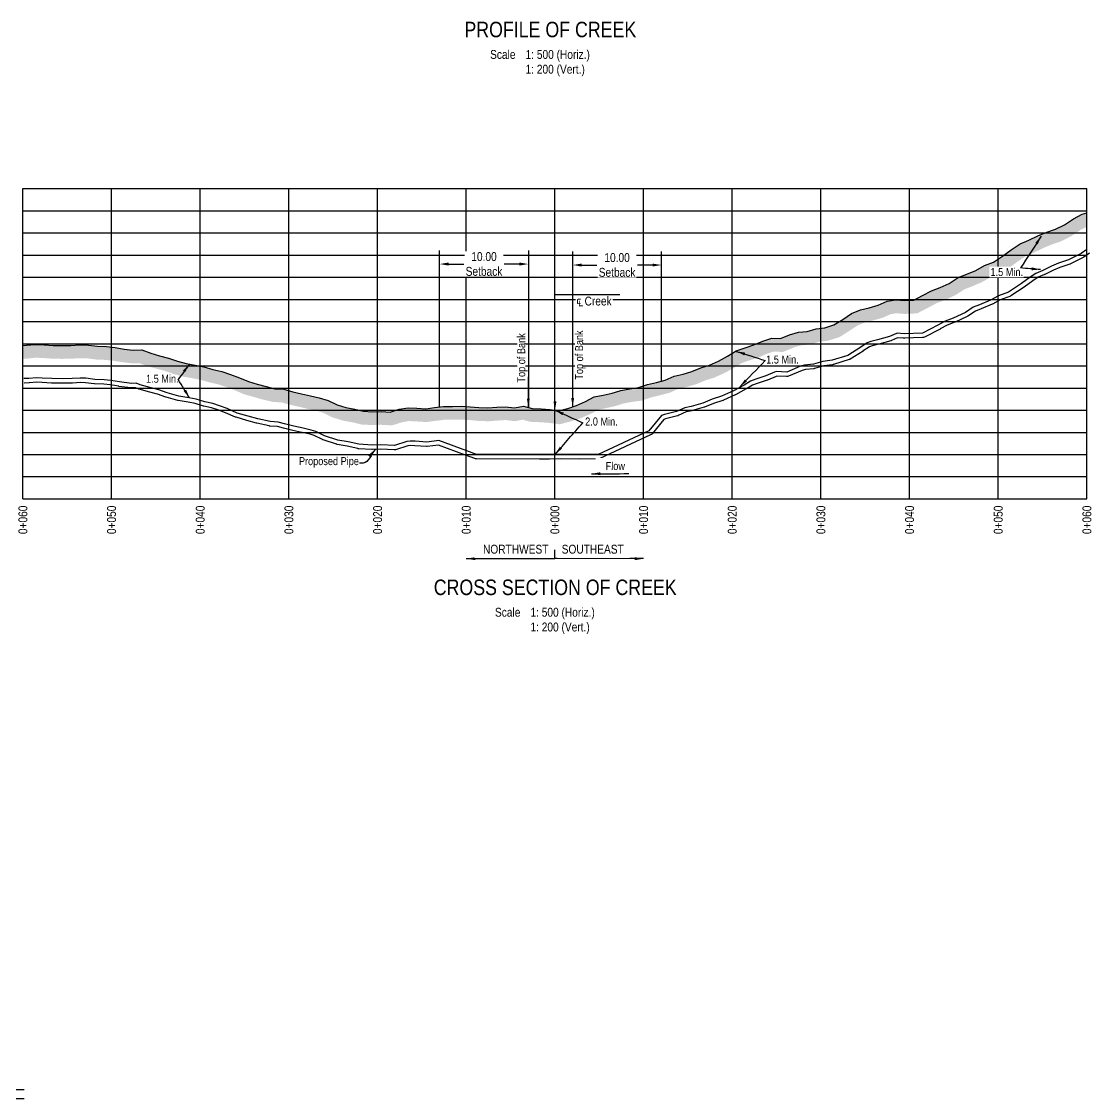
# Model space of a CAD drawing. Extents: x 481557 to 490744, y 6043801 to 6052728.
# Drawn here: x 487837 to 489043, y 6045834 to 6047048 of the extents above; entities that cross this region are included whole.
import ezdxf
from ezdxf.enums import TextEntityAlignment as Align

# ---------------------------------------------------------------- set-up
doc = ezdxf.new("R2010")
doc.units = 0
doc.header["$LTSCALE"] = 5
doc.header["$PDSIZE"] = 5
doc.linetypes.add('foc-TOPO', pattern=[1, 0.2, -0.8])
doc.linetypes.add('foc-UNSURVEYED', pattern=[12.5, 10, -2.5])
doc.layers.get('Defpoints').update_dxf_attribs({"color": 9})
for name, color, linetype in [('CG-NOTES', 7, 'Continuous'), ('DETAIL-T', 7, 'Continuous'), ('L-BD', 7, 'Continuous'), ('L-DETAIL-T', 3, 'Continuous'), ('L-USEC', 7, 'foc-UNSURVEYED'), ('P-CROSSINGS-GRID', 8, 'Continuous'), ('P-CROSSINGS-GROUND', 48, 'foc-TOPO'), ('P-PROPOSED', 10, 'Continuous')]:
    doc.layers.add(name, color=color, linetype=linetype)
doc.styles.add('140', font='ARIALN.TTF', dxfattribs={"height": 15})
doc.styles.add('80', font='ARIALN.TTF', dxfattribs={"height": 10})
doc.styles.add('80CG', font='ARIALN.TTF', dxfattribs={"height": 10})
doc.styles.add('80L', font='ARIALN.TTF', dxfattribs={"height": 10})
doc.dimstyles.new('Compass 5 000', dxfattribs={"dimscale": 5, "dimtxt": 9, "dimasz": 2, "dimexe": 0.2, "dimexo": 0.0625, "dimgap": 0.5, "dimtad": 0, "dimtih": 1, "dimtoh": 1, "dimzin": 0, "dimdsep": 46, "dimtxsty": '80CG', "dimcen": 0.1, "dimse1": 1, "dimse2": 1, "dimclrd": 256, "dimclrt": 256, "dimaunit": 1, "dimadec": 4, "dimazin": 0, "dimtfac": 0.06, "dimtofl": 0, "dimtmove": 0, "dimatfit": 1, "dimfxl": 0.2, "dimtolj": 1, "dimtzin": 0, "dimlwd": -1, "dimarcsym": 0})

# ---------------------------------------------------------------- blocks, each defined once
blk = doc.blocks.new('*D199')
at = {"transparency": 16777216}
for p, q in [((488318.7, 6046774.8), (488335.8, 6046774.8)), ((488398.7, 6046774.8), (488381.6, 6046774.8))]:
    blk.add_line(p, q, dxfattribs=at)
for points in [[(488318.7, 6046776.5), (488318.7, 6046773.1), (488308.7, 6046774.8)], [(488398.7, 6046776.5), (488398.7, 6046773.1), (488408.7, 6046774.8)]]:
    blk.add_solid(points, dxfattribs=at)
at = {"layer": 'Defpoints', "color": 0, "transparency": 16777216}
for p in [(488308.7, 6046774.8), (488308.7, 6046756.3), (488408.7, 6046756.3)]:
    blk.add_point(p, dxfattribs=at)
at = {"transparency": 16777216, "insert": (488358.7, 6046774.8), "char_height": 10, "attachment_point": 5, "style": '80CG', "bg_fill": 3, "box_fill_scale": 1.1, "bg_fill_color": 256, "bg_fill_true_color": 13158600, "bg_fill_transparency": 0}
blk.add_mtext('\\A1;10.00\\PSetback', dxfattribs=at)
blk = doc.blocks.new('*D200')
at = {"transparency": 16777216}
for p, q in [((488468.7, 6046773.7), (488485.7, 6046773.7)), ((488548.7, 6046773.7), (488531.6, 6046773.7))]:
    blk.add_line(p, q, dxfattribs=at)
for points in [[(488468.7, 6046775.3), (488468.7, 6046772), (488458.7, 6046773.7)], [(488548.7, 6046775.3), (488548.7, 6046772), (488558.7, 6046773.7)]]:
    blk.add_solid(points, dxfattribs=at)
at = {"layer": 'Defpoints', "color": 0, "transparency": 16777216}
for p in [(488458.7, 6046773.7), (488458.7, 6046755.2), (488558.7, 6046755.2)]:
    blk.add_point(p, dxfattribs=at)
at = {"transparency": 16777216, "insert": (488508.7, 6046773.7), "char_height": 10, "attachment_point": 5, "style": '80CG', "bg_fill": 3, "box_fill_scale": 1.1, "bg_fill_color": 256, "bg_fill_true_color": 13158600, "bg_fill_transparency": 0}
blk.add_mtext('\\A1;10.00\\PSetback', dxfattribs=at)

msp = doc.modelspace()

# ---------------------------------------------------------------- hatches: boundary and pattern name
at = {"layer": 'P-CROSSINGS-GROUND'}
h = msp.add_hatch(dxfattribs=at)
h.set_pattern_fill('EARTH', color=256, scale=2.5, angle=45)
h.set_pattern_definition([(45, (-14150.985, 16655.751), (0, 22.450640303), [15.875, -15.875]), (45, (-14155.195, 16659.96), (0, 22.450640303), [15.875, -15.875]), (45, (-14159.404, 16664.17), (0, 22.450640303), [15.875, -15.875]), (135, (-14159.404, 16666.976), (-22.450640303, 0), [15.875, -15.875]), (135, (-14155.195, 16671.186), (-22.450640303, 0), [15.875, -15.875]), (135, (-14150.985, 16675.395), (-22.450640303, 0), [15.875, -15.875])])
h.paths.add_polyline_path([(487839.011, 6046683.011), (487839.011, 6046668.012), (487844.104, 6046668.163), (487853.47, 6046669.201), (487862.162, 6046668.722), (487872.432, 6046668.063), (487883.068, 6046667.861), (487893.648, 6046668.082), (487903.275, 6046668.645), (487911.853, 6046668.397), (487921.788, 6046667.088), (487931.98, 6046666.704), (487941.018, 6046665.747), (487950.927, 6046664.082), (487962.357, 6046662.73), (487970.449, 6046662.935), (487978.338, 6046659.898), (487989.185, 6046656.881), (487998.621, 6046654.468), (488008.515, 6046650.87), (488019.769, 6046647.814), (488030.27, 6046645.95), (488039.533, 6046644.099), (488049.403, 6046641.306), (488058.99, 6046639.21), (488067.995, 6046636.105), (488077.451, 6046632.594), (488088.03, 6046628.004), (488098.962, 6046624.961), (488109.299, 6046621.984), (488120.851, 6046619.343), (488130.57, 6046618.679), (488139.411, 6046616.308), (488149.581, 6046613.951), (488159.712, 6046611.485), (488169.344, 6046609.436), (488177.527, 6046607.005), (488187.381, 6046602.098), (488199.453, 6046598.224), (488210.034, 6046596.386), (488220.903, 6046593.817), (488232.895, 6046593.178), (488242.846, 6046593.51), (488254.881, 6046592.791), (488266.54, 6046596.417), (488274.017, 6046597.688), (488282.229, 6046597.368), (488293.466, 6046596.585), (488304.959, 6046598.04), (488314.026, 6046599.232), (488323.121, 6046599.237), (488332.733, 6046599.334), (488341.971, 6046598.861), (488352.039, 6046597.937), (488363.286, 6046597.464), (488374.11, 6046598.276), (488382.658, 6046598.858), (488393.597, 6046597.553), (488402.362, 6046599.26), (488410.613, 6046596.887), (488422.161, 6046596.394), (488431.621, 6046595.689), (488436.756, 6046595.097), (488443.916, 6046594.056), (488457.283, 6046597.597), (488468.435, 6046601.229), (488479.566, 6046606.207), (488488.065, 6046610.632), (488496.156, 6046612.244), (488506.95, 6046614.683), (488516.616, 6046617.73), (488525.371, 6046619.283), (488536.437, 6046620.808), (488547.206, 6046624.362), (488556.704, 6046626.731), (488568.069, 6046629.632), (488577.853, 6046634.142), (488586.708, 6046636.108), (488597.973, 6046639.301), (488608.158, 6046643.533), (488618.388, 6046646.731), (488629.749, 6046651.885), (488640.547, 6046657.814), (488649.487, 6046663.263), (488657.83, 6046666.19), (488668.338, 6046669.601), (488678.271, 6046673.902), (488685.065, 6046676.035), (488695.77, 6046675.647), (488708.077, 6046680.777), (488715.863, 6046683.104), (488725.815, 6046683.978), (488736.107, 6046686.984), (488746.237, 6046688.286), (488759.379, 6046692.374), (488771.155, 6046699.836), (488780.097, 6046705.703), (488787.709, 6046708.891), (488796.779, 6046711.072), (488808.153, 6046714.214), (488817.309, 6046718.368), (488823.525, 6046719.291), (488832.756, 6046718.536), (488846.98, 6046719.181), (488859.991, 6046725.883), (488869.25, 6046730.826), (488878.906, 6046734.503), (488890.328, 6046739.9), (488899.926, 6046746.099), (488908.706, 6046749.586), (488919.651, 6046754.202), (488929.203, 6046759.604), (488939.784, 6046763.238), (488951.653, 6046771.283), (488961.564, 6046778.517), (488970.14, 6046784.148), (488979.283, 6046788.055), (488989.19, 6046792.93), (488998.296, 6046796.673), (489008.811, 6046800.256), (489020.62, 6046806.141), (489030.705, 6046813.007), (489038.377, 6046816.963), (489038.377, 6046832.683), (489033.022, 6046831.069), (489023.023, 6046825.914), (489013.023, 6046819.106), (489003.023, 6046814.122), (488993.024, 6046810.715), (488983.024, 6046806.605), (488973.024, 6046801.684), (488963.024, 6046797.411), (488953.025, 6046790.845), (488943.025, 6046783.547), (488933.025, 6046776.768), (488923.026, 6046773.334), (488913.026, 6046767.678), (488903.026, 6046763.461), (488893.026, 6046759.49), (488883.027, 6046753.032), (488873.027, 6046748.307), (488863.027, 6046744.499), (488853.028, 6046739.161), (488843.028, 6046734.009), (488833.028, 6046733.556), (488823.028, 6046734.374), (488813.029, 6046732.888), (488803.029, 6046728.352), (488793.029, 6046725.59), (488783.03, 6046723.185), (488773.03, 6046718.996), (488763.03, 6046712.437), (488753.03, 6046706.1), (488743.031, 6046702.99), (488733.031, 6046701.704), (488723.031, 6046698.783), (488713.032, 6046697.906), (488703.032, 6046694.917), (488693.032, 6046690.748), (488683.032, 6046691.111), (488673.033, 6046687.971), (488663.033, 6046683.641), (488653.033, 6046680.395), (488643.034, 6046676.887), (488633.034, 6046670.792), (488623.034, 6046665.301), (488613.035, 6046660.765), (488603.035, 6046657.639), (488593.035, 6046653.485), (488583.035, 6046650.65), (488573.036, 6046648.429), (488563.036, 6046643.82), (488553.036, 6046641.268), (488543.037, 6046638.773), (488533.037, 6046635.473), (488523.037, 6046634.096), (488513.037, 6046632.321), (488503.038, 6046629.169), (488493.038, 6046626.91), (488483.038, 6046624.917), (488473.039, 6046619.711), (488463.039, 6046615.239), (488453.039, 6046611.982), (488443.039, 6046609.333), (488438.694, 6046609.965), (488433.038, 6046610.617), (488423.038, 6046611.363), (488413.038, 6046611.789), (488403.039, 6046614.665), (488393.039, 6046612.718), (488383.039, 6046613.911), (488373.039, 6046613.23), (488363.04, 6046612.479), (488353.04, 6046612.9), (488343.04, 6046613.818), (488333.041, 6046614.33), (488323.041, 6046614.229), (488313.041, 6046614.223), (488303.041, 6046612.909), (488293.042, 6046611.643), (488283.042, 6046612.34), (488273.042, 6046612.73), (488263.043, 6046611.03), (488253.043, 6046607.92), (488243.043, 6046608.517), (488233.043, 6046608.183), (488223.044, 6046608.716), (488213.044, 6046611.08), (488203.044, 6046612.817), (488193.045, 6046616.026), (488183.045, 6046621.005), (488173.045, 6046623.976), (488163.045, 6046626.104), (488153.046, 6046628.537), (488143.046, 6046630.855), (488133.046, 6046633.537), (488123.047, 6046634.22), (488113.047, 6046636.506), (488103.047, 6046639.386), (488093.047, 6046642.17), (488083.048, 6046646.509), (488073.048, 6046650.221), (488063.048, 6046653.669), (488053.049, 6046655.855), (488043.049, 6046658.685), (488033.049, 6046660.684), (488023.05, 6046662.458), (488013.05, 6046665.174), (488003.05, 6046668.81), (487993.05, 6046671.367), (487983.051, 6046674.148), (487973.051, 6046677.998), (487963.051, 6046677.744), (487953.052, 6046678.928), (487943.052, 6046680.608), (487933.052, 6046681.667), (487923.052, 6046682.043), (487913.053, 6046683.361), (487903.053, 6046683.65), (487893.053, 6046683.065), (487883.054, 6046682.856), (487873.054, 6046683.046), (487863.054, 6046683.687), (487853.054, 6046684.239), (487843.055, 6046683.13)])

# ---------------------------------------------------------------- linework, layer by layer
for p, q in [((488308.683, 6046613.65), (488308.683, 6046790.037)), ((488558.657, 6046642.702), (488558.657, 6046788.914)), ((488438.72, 6046644.478), (488438.72, 6046782.702))]:
    msp.add_line(p, q)
at = {"layer": 'CG-NOTES'}
msp.add_line((488438.694, 6046442.514), (488438.694, 6046452.508), dxfattribs=at)
at = {"layer": 'L-USEC'}
for p, q in [((487740.337, 6045844.121), (487840.252, 6045843.759)), ((487740.3, 6045834.068), (487840.226, 6045833.706))]:
    msp.add_line(p, q, dxfattribs=at)
at = {"layer": 'P-CROSSINGS-GRID', "color": 8}
for p, q in [((487839.011, 6046859.832), (489038.377, 6046859.832)), ((487839.011, 6046510.017), (487839.011, 6046859.832)), ((487938.958, 6046510.017), (487938.958, 6046859.832)), ((488038.905, 6046510.017), (488038.905, 6046859.832)), ((488138.852, 6046510.017), (488138.852, 6046859.832)), ((488238.799, 6046510.017), (488238.799, 6046859.832)), ((488338.747, 6046510.017), (488338.747, 6046859.832)), ((488438.694, 6046510.017), (488438.694, 6046859.832)), ((488538.641, 6046510.017), (488538.641, 6046859.832)), ((488638.588, 6046510.017), (488638.588, 6046859.832)), ((488738.535, 6046510.017), (488738.535, 6046859.832)), ((488838.482, 6046510.017), (488838.482, 6046859.832)), ((488938.429, 6046510.017), (488938.429, 6046859.832)), ((489038.377, 6046510.017), (489038.377, 6046859.832)), ((487839.011, 6046834.846), (489038.377, 6046834.846)), ((487839.011, 6046809.859), (489038.377, 6046809.859)), ((487839.011, 6046784.872), (489038.377, 6046784.872)), ((487839.011, 6046759.885), (489038.377, 6046759.885)), ((487839.011, 6046734.899), (489038.377, 6046734.899)), ((487839.011, 6046709.912), (489038.377, 6046709.912)), ((487839.011, 6046684.925), (489038.377, 6046684.925)), ((487839.011, 6046659.938), (489038.377, 6046659.938)), ((487839.011, 6046634.951), (489038.377, 6046634.951)), ((487839.011, 6046609.965), (489038.377, 6046609.965)), ((487839.011, 6046584.978), (489038.377, 6046584.978)), ((487839.011, 6046559.991), (489038.377, 6046559.991)), ((487839.011, 6046535.004), (489038.377, 6046535.004)), ((487839.011, 6046510.017), (489038.377, 6046510.017))]:
    msp.add_line(p, q, dxfattribs=at)
at = {"layer": 'P-PROPOSED', "flags": 128}
msp.add_lwpolyline([(489038.377, 6046791.025), (489032.016, 6046786.694), (489017.491, 6046779.456), (489006.205, 6046775.61), (488998.439, 6046772.418), (488988.672, 6046767.612), (488980.813, 6046764.254), (488974.372, 6046760.025), (488964.595, 6046752.888), (488949.922, 6046742.942), (488938.469, 6046739.009), (488929.589, 6046733.987), (488917.227, 6046728.773), (488910.275, 6046726.012), (488901.28, 6046720.203), (488887.725, 6046713.798), (488878.584, 6046710.317), (488870.436, 6046705.967), (488852.909, 6046696.938), (488832.347, 6046696.007), (488824.271, 6046696.667), (488823.73, 6046696.587), (488815.838, 6046693.006), (488802.403, 6046689.296), (488794.728, 6046687.45), (488790.699, 6046685.762), (488783.341, 6046680.936), (488768.901, 6046671.785), (488751.047, 6046666.232), (488740.722, 6046664.904), (488729.99, 6046661.77), (488720.109, 6046660.903), (488715.644, 6046659.568), (488699.877, 6046652.995), (488688.113, 6046653.422), (488686.129, 6046652.798), (488676.295, 6046648.541), (488665.025, 6046644.882), (488659.167, 6046642.827), (488651.816, 6046638.347), (488639.82, 6046631.76), (488626.418, 6046625.68), (488615.842, 6046622.374), (488605.379, 6046618.027), (488592.217, 6046614.296), (488585.08, 6046612.711), (488575.619, 6046608.35), (488562.206, 6046604.927), (488558.657, 6046604.041), (488544.371, 6046586.59), (488487.211, 6046559.991), (488466.755, 6046559.83), (488446.184, 6046559.956), (488432.595, 6046559.862), (488428.399, 6046559.816), (488421.244, 6046559.863), (488350.178, 6046560.032), (488339.477, 6046563.962), (488307.836, 6046575.736), (488294.103, 6046573.999), (488281.01, 6046574.91), (488275.479, 6046575.126), (488271.787, 6046574.498), (488257.639, 6046570.098), (488242.551, 6046571), (488232.672, 6046570.669), (488217.693, 6046571.468), (488205.518, 6046574.345), (488194.067, 6046576.335), (488178.885, 6046581.207), (488169.251, 6046586.004), (488163.793, 6046587.626), (488154.713, 6046589.558), (488144.384, 6046592.071), (488133.958, 6046594.487), (488126.857, 6046596.392), (488117.558, 6046597.027), (488103.676, 6046600.202), (488092.835, 6046603.324), (488080.503, 6046606.756), (488069.057, 6046611.723), (488060.415, 6046614.931), (488052.902, 6046617.522), (488043.935, 6046619.482), (488034.259, 6046622.22), (488026.102, 6046623.851), (488014.847, 6046625.847), (488001.713, 6046629.415), (487991.977, 6046632.956), (487983.386, 6046635.152), (487971.269, 6046638.522), (487966.546, 6046640.341), (487961.315, 6046640.208), (487947.741, 6046641.814), (487937.968, 6046643.456), (487930.371, 6046644.261), (487919.892, 6046644.655), (487910.055, 6046645.952), (487903.607, 6046646.138), (487894.539, 6046645.608), (487883.089, 6046645.369), (487871.498, 6046645.589), (487860.823, 6046646.273), (487854.094, 6046646.644), (487845.678, 6046645.712), (487840.12, 6046645.547)], dxfattribs=at)
msp.add_lwpolyline([(489041.189, 6046786.894), (489034.828, 6046782.563, -0.03386801), (489034.245, 6046782.222), (489019.721, 6046774.983, -0.03349516), (489019.103, 6046774.725), (489007.962, 6046770.929), (489000.495, 6046767.86), (488990.879, 6046763.128, -0.01337228), (488990.636, 6046763.017), (488983.185, 6046759.833), (488977.218, 6046755.915), (488967.541, 6046748.852, -0.00870248), (488967.399, 6046748.752), (488952.726, 6046738.806, -0.06632073), (488951.545, 6046738.216), (488940.528, 6046734.432), (488932.049, 6046729.637, -0.02892144), (488931.531, 6046729.382), (488919.168, 6046724.168, -0.00526398), (488919.071, 6046724.129), (488912.574, 6046721.549), (488903.991, 6046716.005, -0.03301915), (488903.415, 6046715.685), (488889.86, 6046709.28, -0.01939325), (488889.503, 6046709.128), (488880.658, 6046705.759), (488872.789, 6046701.559, -0.00365867), (488872.724, 6046701.525), (488855.198, 6046692.496, -0.10801809), (488853.135, 6046691.946), (488832.573, 6046691.014, -0.03172883), (488831.939, 6046691.026), (488824.847, 6046691.606), (488817.903, 6046688.455, -0.03912564), (488817.168, 6046688.189), (488803.733, 6046684.479, -0.00836376), (488803.571, 6046684.437), (488796.287, 6046682.685), (488793.055, 6046681.331), (488786.083, 6046676.757, -0.00393529), (488786.016, 6046676.715), (488771.576, 6046667.564, -0.06591527), (488770.385, 6046667.013), (488752.531, 6046661.46, -0.04344169), (488751.684, 6046661.275), (488741.747, 6046659.997), (488731.391, 6046656.973, -0.04918758), (488730.427, 6046656.792), (488721.053, 6046655.969), (488717.326, 6046654.855), (488701.8, 6046648.382, -0.10822512), (488699.696, 6046648.001), (488688.791, 6046648.396), (488687.875, 6046648.109), (488678.281, 6046643.955, -0.02368567), (488677.838, 6046643.787), (488666.624, 6046640.147), (488661.319, 6046638.286), (488654.417, 6046634.079, -0.01130139), (488654.221, 6046633.966), (488642.226, 6046627.379, -0.01906774), (488641.885, 6046627.209), (488628.483, 6046621.129, -0.0307368), (488627.909, 6046620.91), (488617.55, 6046617.672), (488607.296, 6046613.412, -0.02939035), (488606.742, 6046613.219), (488593.58, 6046609.488, -0.01442838), (488593.3, 6046609.417), (488586.686, 6046607.948), (488577.711, 6046603.811, -0.04554379), (488576.854, 6046603.507), (488563.442, 6046600.085, -0.00134937), (488563.416, 6046600.078), (488561.474, 6046599.594), (488548.238, 6046583.424, -0.11280054), (488546.48, 6046582.059), (488489.319, 6046555.46, -0.10732516), (488487.25, 6046554.994), (488466.794, 6046554.833, -0.003493), (488466.724, 6046554.833), (488446.186, 6046554.958), (488432.64, 6046554.865), (488428.454, 6046554.819, -0.00440044), (488428.366, 6046554.819), (488421.222, 6046554.866), (488350.166, 6046555.035, -0.08761072), (488348.456, 6046555.341), (488337.755, 6046559.271, -0.00108243), (488337.734, 6046559.278), (488307.245, 6046570.624), (488294.73, 6046569.041, -0.04888701), (488293.756, 6046569.013), (488280.739, 6046569.92), (488275.803, 6046570.112), (488272.953, 6046569.628), (488259.123, 6046565.326, -0.09054546), (488257.341, 6046565.11), (488242.485, 6046565.997), (488232.839, 6046565.675, -0.02167128), (488232.406, 6046565.679), (488217.427, 6046566.477, -0.04474703), (488216.543, 6046566.604), (488204.515, 6046569.448), (488193.212, 6046571.412, -0.03462892), (488192.54, 6046571.577), (488177.358, 6046576.449, -0.03788919), (488176.657, 6046576.734), (488167.412, 6046581.337), (488162.559, 6046582.779), (488153.673, 6046584.67, -0.00727163), (488153.531, 6046584.702), (488143.229, 6046587.209), (488132.83, 6046589.619, -0.00858049), (488132.664, 6046589.66), (488126.031, 6046591.439), (488117.218, 6046592.041, -0.03916535), (488116.444, 6046592.156), (488102.562, 6046595.33, -0.01390485), (488102.293, 6046595.399), (488091.474, 6046598.515), (488079.163, 6046601.942, -0.03449097), (488078.514, 6046602.172), (488067.191, 6046607.085), (488058.731, 6046610.225), (488051.549, 6046612.702), (488042.868, 6046614.6, -0.01515073), (488042.574, 6046614.673), (488033.087, 6046617.358), (488025.176, 6046618.94), (488013.974, 6046620.927, -0.02241355), (488013.537, 6046621.025), (488000.403, 6046624.592, -0.02089467), (488000.005, 6046624.719), (487990.501, 6046628.175), (487982.148, 6046630.31, -0.00526627), (487982.046, 6046630.337), (487969.93, 6046633.708, -0.02403485), (487969.474, 6046633.859), (487965.678, 6046635.32), (487961.441, 6046635.212, -0.03579077), (487960.727, 6046635.245), (487947.154, 6046636.852, -0.01217138), (487946.913, 6046636.886), (487937.291, 6046638.503), (487930.014, 6046639.273), (487919.704, 6046639.661, -0.02336989), (487919.239, 6046639.701), (487909.655, 6046640.964), (487903.681, 6046641.137), (487894.831, 6046640.619, -0.00937939), (487894.644, 6046640.612), (487883.194, 6046640.372, -0.00997208), (487882.994, 6046640.372), (487871.403, 6046640.592, -0.01126051), (487871.178, 6046640.602), (487860.526, 6046641.285), (487854.233, 6046641.632), (487846.228, 6046640.745, -0.02019976), (487845.825, 6046640.716), (487840.267, 6046640.552)], format="xyb", dxfattribs=at)

# ---------------------------------------------------------------- texts
at = {"style": '80L'}
msp.add_text('Proposed Pipe', height=9, dxfattribs=at).set_placement((488150.066, 6046548.018))
at = {"style": '80'}
for s, p in [('0+060', (487838.924, 6046502.353)), ('0+050', (487938.871, 6046502.353)), ('0+040', (488038.818, 6046502.353)), ('0+030', (488138.765, 6046502.353)), ('0+020', (488238.712, 6046502.353)), ('0+010', (488338.66, 6046502.353)), ('0+000', (488438.607, 6046502.353)), ('0+010', (488538.554, 6046502.353)), ('0+020', (488638.501, 6046502.353)), ('0+030', (488738.448, 6046502.353)), ('0+040', (488838.395, 6046502.353)), ('0+050', (488938.342, 6046502.353)), ('0+060', (489038.29, 6046502.353))]:
    msp.add_text(s, height=9.9947, rotation=90, dxfattribs=at).set_placement(p, align=Align.MIDDLE_RIGHT)
at = {"char_height": 9, "attachment_point": 1, "style": '80L'}
for s, insert in [('1.5 Min.', (487977.731, 6046649.93)), ('2.0 Min.', (488472.744, 6046601.684))]:
    msp.add_mtext_dynamic_manual_height_columns(s, width=45.33471, gutter_width=45.024, heights=[0], dxfattribs=dict(at, insert=insert))
at = {"layer": 'DETAIL-T', "char_height": 9.99471, "attachment_point": 1, "style": '80L'}
for insert in [(488365.552, 6047016.19), (488371.074, 6046387.083)]:
    msp.add_mtext_dynamic_manual_height_columns('Scale^I1: 500 (Horiz.)\\P^I1: 200 (Vert.)', width=217.1051, gutter_width=45, heights=[0], dxfattribs=dict(at, insert=insert))
at = {"layer": 'L-DETAIL-T', "char_height": 17.49075, "width": 384.69843, "attachment_point": 2, "rotation": 0, "style": '140'}
for s, insert in [('PROFILE OF CREEK', (488433.452, 6047048.046)), ('CROSS SECTION OF CREEK', (488438.974, 6046418.94))]:
    msp.add_mtext(s, dxfattribs=dict(at, insert=insert))

# ---------------------------------------------------------------- leaders
at = {"path_type": 1}
for points in [[(488438.694, 6046609.965), (488438.694, 6046740.568)], [(488026.548, 6046661.857), (488013.943, 6046644.547)], [(488026.809, 6046623.738), (488013.943, 6046644.547)], [(488438.694, 6046609.965), (488470.011, 6046595.776)], [(488438.848, 6046560.118), (488470.011, 6046595.776)], [(488235.901, 6046565.483), (488222.414, 6046550.232), (488218.307, 6046550.405)]]:
    msp.add_leader(points, dimstyle='Compass 5 000', override={"dimgap": 0.5, "dimtad": 0}, dxfattribs=at)
at = {"layer": 'CG-NOTES', "path_type": 1}
for points in [[(488338.747, 6046442.514), (488438.694, 6046442.514)], [(488538.641, 6046442.514), (488438.694, 6046442.514)]]:
    msp.add_leader(points, dimstyle='Compass 5 000', override={"dimgap": 0.5, "dimtad": 0}, dxfattribs=at)

# ---------------------------------------------------------------- next in the draw order: texts
at = {"insert": (488517.604, 6046551.454), "char_height": 9, "attachment_point": 3, "rotation": 359.666704, "style": '80L', "bg_fill": 2}
msp.add_mtext_dynamic_manual_height_columns('Flow', width=28.57462, gutter_width=45.024, heights=[0], dxfattribs=at)
at = {"color": 3, "insert": (488431.33, 6046458.186), "char_height": 9.9947, "width": 78.38986, "attachment_point": 3, "style": '80', "bg_fill": 2}
msp.add_mtext('NORTHWEST', dxfattribs=at)
at = {"layer": 'L-BD', "insert": (488461.969, 6046738.048), "char_height": 10, "width": 41.79714, "attachment_point": 1, "style": '80', "bg_fill": 3, "box_fill_scale": 1, "bg_fill_color": 256, "bg_fill_transparency": 0}
msp.add_mtext('\\pi0.55;{\\fISOCPEUR|b0|i0|c0|p34;℄} Creek', dxfattribs=at)

# ---------------------------------------------------------------- next in the draw order: linework, layer by layer
for p, q in [((488458.657, 6046613.812), (488458.657, 6046788.914)), ((488438.694, 6046740.568), (488511.981, 6046740.568))]:
    msp.add_line(p, q)
at = {"color": 3, "flags": 128}
msp.add_lwpolyline([(487839.011, 6046683.011), (487843.055, 6046683.13), (487853.054, 6046684.239), (487863.054, 6046683.687), (487873.054, 6046683.046), (487883.054, 6046682.856), (487893.053, 6046683.065), (487903.053, 6046683.65), (487913.053, 6046683.361), (487923.052, 6046682.043), (487933.052, 6046681.667), (487943.052, 6046680.608), (487953.052, 6046678.928), (487963.051, 6046677.744), (487973.051, 6046677.998), (487983.051, 6046674.148), (487993.05, 6046671.367), (488003.05, 6046668.81), (488013.05, 6046665.174), (488023.05, 6046662.458), (488033.049, 6046660.684), (488043.049, 6046658.685), (488053.049, 6046655.855), (488063.048, 6046653.669), (488073.048, 6046650.221), (488083.048, 6046646.509), (488093.047, 6046642.17), (488103.047, 6046639.386), (488113.047, 6046636.506), (488123.047, 6046634.22), (488133.046, 6046633.537), (488143.046, 6046630.855), (488153.046, 6046628.537), (488163.045, 6046626.104), (488173.045, 6046623.976), (488183.045, 6046621.005), (488193.045, 6046616.026), (488203.044, 6046612.817), (488213.044, 6046611.08), (488223.044, 6046608.716), (488233.043, 6046608.183), (488243.043, 6046608.517), (488253.043, 6046607.92), (488263.043, 6046611.03), (488273.042, 6046612.73), (488283.042, 6046612.34), (488293.042, 6046611.643), (488303.041, 6046612.909), (488313.041, 6046614.223), (488323.041, 6046614.229), (488333.041, 6046614.33), (488343.04, 6046613.818), (488353.04, 6046612.9), (488363.04, 6046612.479), (488373.039, 6046613.23), (488383.039, 6046613.911), (488393.039, 6046612.718), (488403.039, 6046614.665), (488413.038, 6046611.789), (488423.038, 6046611.363), (488433.038, 6046610.617), (488438.694, 6046609.965), (488443.039, 6046609.333), (488453.039, 6046611.982), (488463.039, 6046615.239), (488473.039, 6046619.711), (488483.038, 6046624.917), (488493.038, 6046626.91), (488503.038, 6046629.169), (488513.037, 6046632.321), (488523.037, 6046634.096), (488533.037, 6046635.473), (488543.037, 6046638.773), (488553.036, 6046641.268), (488563.036, 6046643.82), (488573.036, 6046648.429), (488583.035, 6046650.65), (488593.035, 6046653.485), (488603.035, 6046657.639), (488613.035, 6046660.765), (488623.034, 6046665.301), (488633.034, 6046670.792), (488643.034, 6046676.887), (488653.033, 6046680.395), (488663.033, 6046683.641), (488673.033, 6046687.971), (488683.032, 6046691.111), (488693.032, 6046690.748), (488703.032, 6046694.917), (488713.032, 6046697.906), (488723.031, 6046698.783), (488733.031, 6046701.704), (488743.031, 6046702.99), (488753.03, 6046706.1), (488763.03, 6046712.437), (488773.03, 6046718.996), (488783.03, 6046723.185), (488793.029, 6046725.59), (488803.029, 6046728.352), (488813.029, 6046732.888), (488823.028, 6046734.374), (488833.028, 6046733.556), (488843.028, 6046734.009), (488853.028, 6046739.161), (488863.027, 6046744.499), (488873.027, 6046748.307), (488883.027, 6046753.032), (488893.026, 6046759.49), (488903.026, 6046763.461), (488913.026, 6046767.678), (488923.026, 6046773.334), (488933.025, 6046776.768), (488943.025, 6046783.547), (488953.025, 6046790.845), (488963.024, 6046797.411), (488973.024, 6046801.684), (488983.024, 6046806.605), (488993.024, 6046810.715), (489003.023, 6046814.122), (489013.023, 6046819.106), (489023.023, 6046825.914), (489033.022, 6046831.069), (489038.377, 6046832.683)], dxfattribs=at)

# ---------------------------------------------------------------- next in the draw order: texts
at = {"color": 3, "insert": (488446.28, 6046458.186), "char_height": 9.9947, "width": 71.75849, "attachment_point": 1, "style": '80', "bg_fill": 2}
msp.add_mtext('SOUTHEAST', dxfattribs=at)

# ---------------------------------------------------------------- next in the draw order: leaders
at = {"path_type": 1}
msp.add_leader([(488479.69, 6046538.255), (488522.129, 6046538.409)], dimstyle='Compass 5 000', override={"dimgap": 0.5, "dimtad": 0}, dxfattribs=at)

# ---------------------------------------------------------------- next in the draw order: texts
at = {"char_height": 9, "attachment_point": 1, "style": '80L', "bg_fill": 3, "box_fill_scale": 1.15, "bg_fill_color": 256, "bg_fill_true_color": 256, "bg_fill_transparency": 0}
for insert in [(488929.626, 6046770.338), (488676.78, 6046671.601)]:
    msp.add_mtext_dynamic_manual_height_columns('1.5 Min.', width=35.90639, gutter_width=45.024, heights=[0], dxfattribs=dict(at, insert=insert))
at = {"char_height": 9, "attachment_point": 1, "rotation": 90, "style": '80L', "bg_fill": 3, "box_fill_scale": 1, "bg_fill_color": 256, "bg_fill_transparency": 0}
for insert in [(488461.446, 6046644.373), (488396.141, 6046641.145)]:
    msp.add_mtext_dynamic_manual_height_columns('Top of Bank', width=55.71437, gutter_width=45.024, heights=[0], dxfattribs=dict(at, insert=insert))

# ---------------------------------------------------------------- next in the draw order: dimensions: what is measured, and where the dimension line sits
for p1, p2, picture, middle in [((488408.683, 6046756.299), (488308.683, 6046756.299), '*D199', (488358.683, 6046774.794)), ((488558.657, 6046755.175), (488458.657, 6046755.175), '*D200', (488508.657, 6046773.671))]:
    dim = msp.add_aligned_dim(p1=p1, p2=p2, distance=-18.496, text='10.00\\PSetback', dimstyle='Compass 5 000', override={"dimtfill": 1})
    dim.commit()
    dim.dimension.update_dxf_attribs({"geometry": picture, "text_midpoint": middle})

# ---------------------------------------------------------------- next in the draw order: linework, layer by layer
msp.add_line((488408.683, 6046790.037), (488408.683, 6046613.042))

# ---------------------------------------------------------------- next in the draw order: leaders
at = {"path_type": 1}
for points in [[(488986.86, 6046806.096), (488963.409, 6046770.367)], [(488986.056, 6046768.606), (488963.409, 6046770.367)], [(488643.123, 6046676.329), (488675.745, 6046665.96)], [(488647.044, 6046636.397), (488675.745, 6046665.96)], [(488408.683, 6046613.042), (488408.683, 6046647.756)], [(488458.657, 6046613.812), (488458.657, 6046648.526)]]:
    msp.add_leader(points, dimstyle='Compass 5 000', override={"dimgap": 0.5, "dimtad": 0}, dxfattribs=at)

doc.saveas('drawing.dxf')
